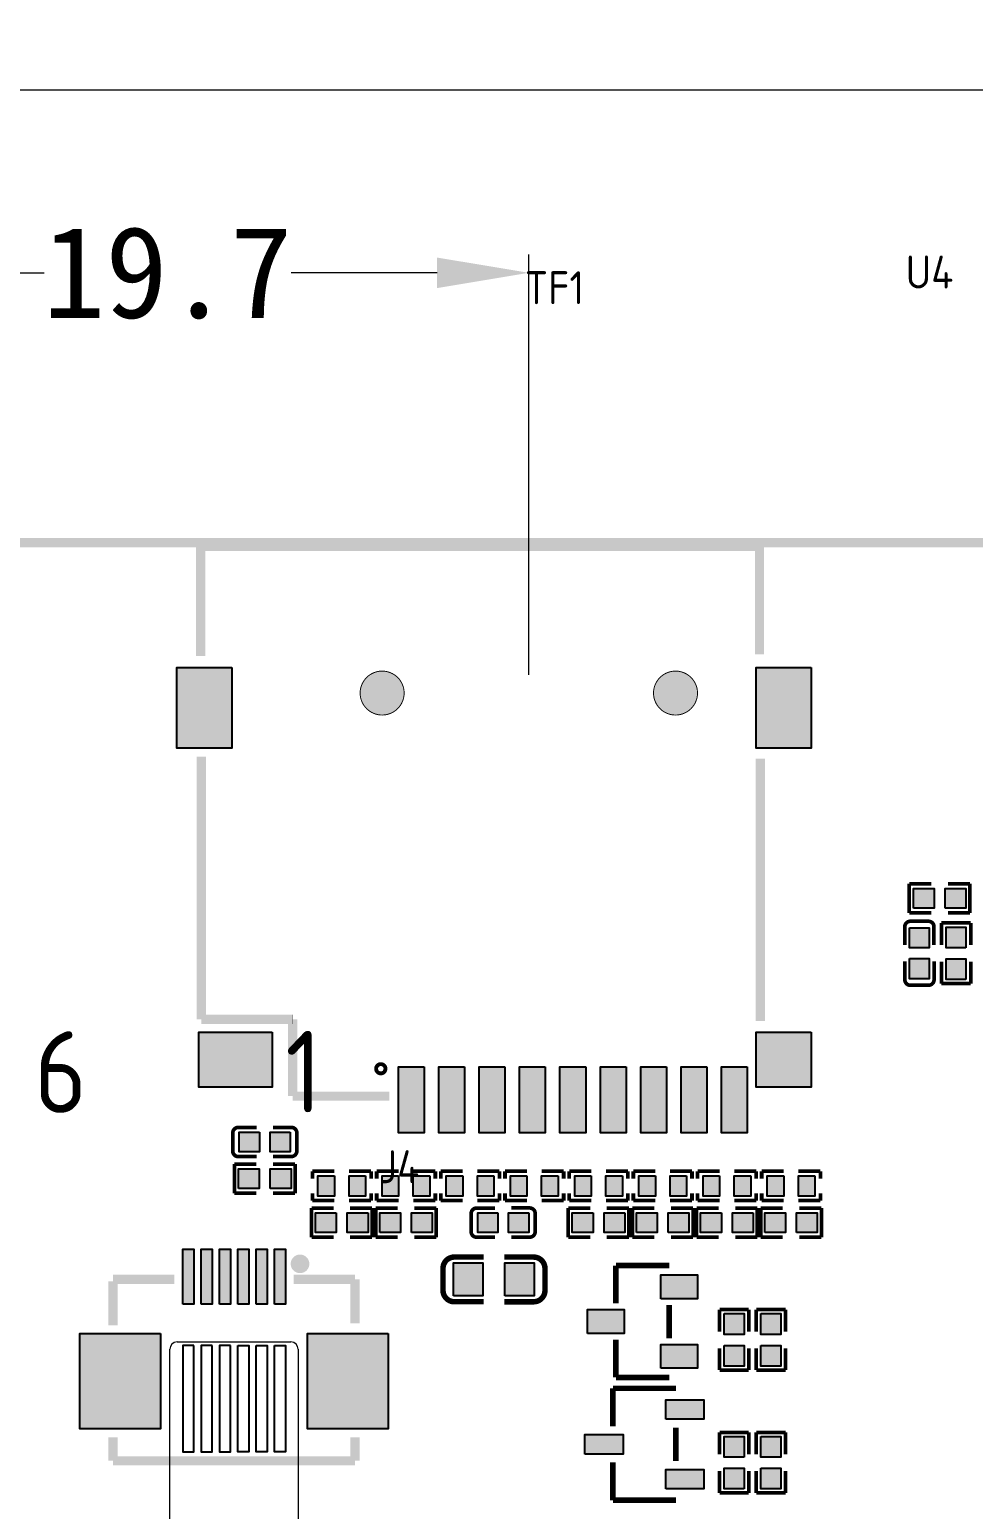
# Model space of a CAD drawing. Header units: millimetres. Extents: x 3623 to 6062, y 1175 to 2021.
# Drawn here: x 5576.08 to 5601.81, y 1837.53 to 1877.91 of the extents above; entities that cross this region are included whole.
import ezdxf

# ---------------------------------------------------------------- set-up
doc = ezdxf.new("R2010")
doc.units = ezdxf.units.MM
doc.header["$LTSCALE"] = 0.1
for name, color, linetype, true_color in [('Board-Outline-Layer', 6, 'Continuous', 0xff00ff), ('Multi-Layer', 7, 'Continuous', 0xc0c0c0), ('Top-Layer', 1, 'Continuous', 0xff0000), ('Top-Silkscreen-Layer', 7, 'Continuous', 0xffcc00)]:
    doc.layers.add(name, color=color, linetype=linetype, true_color=true_color)
doc.layers.add('FPC', color=11, linetype='Continuous')
doc.layers.add('TOPOVERLAY', color=2, linetype='Continuous')
doc.styles.get("Standard").update_dxf_attribs({"font": 'isocp2.shx', "bigfont": 'AllInOneBig.shx'})
doc.styles.add('宋体', font='', dxfattribs={"height": 2.5})
doc.styles.get('宋体').set_extended_font_data('SimSun')
doc.dimstyles.new('DIM', dxfattribs={"dimtxt": 3, "dimasz": 2.5, "dimexe": 0.5, "dimexo": 0.5, "dimgap": 0.1, "dimtad": 0, "dimzin": 12, "dimdsep": 46, "dimtxsty": '宋体', "dimcen": 0, "dimclrd": 3, "dimclre": 3, "dimclrt": 3, "dimadec": 0, "dimazin": 0, "dimtfac": 0.8, "dimtmove": 0, "dimatfit": 3, "dimfxl": 1, "dimtolj": 1, "dimtzin": 0, "dimlwd": 20, "dimlwe": 20, "dimarcsym": 0})

# ---------------------------------------------------------------- blocks, each defined once
blk = doc.blocks.new('*D330')
at = {"color": 3, "lineweight": 20, "transparency": 16777216}
for p, q in [((5569.991, 1860.305), (5569.991, 1871.773)), ((5589.691, 1860.305), (5589.691, 1871.773)), ((5572.491, 1871.273), (5576.473, 1871.273)), ((5587.191, 1871.273), (5583.21, 1871.273))]:
    blk.add_line(p, q, dxfattribs=at)
at = {"color": 3, "transparency": 16777216}
for points in [[(5572.491, 1871.689), (5572.491, 1870.856), (5569.991, 1871.273)], [(5587.191, 1871.689), (5587.191, 1870.856), (5589.691, 1871.273)]]:
    blk.add_solid(points, dxfattribs=at)
at = {"layer": 'Defpoints', "color": 0, "transparency": 16777216}
for p in [(5569.991, 1871.273), (5569.991, 1859.805), (5589.691, 1859.805)]:
    blk.add_point(p, dxfattribs=at)
at = {"color": 3, "transparency": 16777216, "insert": (5579.841, 1871.273), "char_height": 2.5, "attachment_point": 5, "style": '宋体'}
blk.add_mtext('\\A1;19.7', dxfattribs=at)
blk = doc.blocks.new('*D352')
at = {"color": 3, "lineweight": 20, "transparency": 16777216}
for p, q in [((5569.991, 1863.405), (5569.991, 1876.769)), ((5675.512, 1863.405), (5675.512, 1876.769)), ((5572.491, 1876.269), (5617.603, 1876.269)), ((5673.012, 1876.269), (5627.9, 1876.269))]:
    blk.add_line(p, q, dxfattribs=at)
at = {"color": 3, "transparency": 16777216}
for points in [[(5572.491, 1876.686), (5572.491, 1875.853), (5569.991, 1876.269)], [(5673.012, 1876.686), (5673.012, 1875.853), (5675.512, 1876.269)]]:
    blk.add_solid(points, dxfattribs=at)
at = {"layer": 'Defpoints', "color": 0, "transparency": 16777216}
for p in [(5675.512, 1876.269), (5569.991, 1862.905), (5675.512, 1862.905)]:
    blk.add_point(p, dxfattribs=at)
at = {"color": 3, "transparency": 16777216, "insert": (5622.751, 1876.269), "char_height": 2.5, "attachment_point": 5, "style": '宋体'}
blk.add_mtext('\\A1;105.52', dxfattribs=at)

msp = doc.modelspace()

# ---------------------------------------------------------------- hatches: boundary and pattern name
at = {"layer": 'Multi-Layer'}
for points in [[(5585.091, 1859.805, 1), (5586.291, 1859.805, 1)], [(5585.091, 1859.805, 1), (5586.291, 1859.805, 1)], [(5593.091, 1859.805, 1), (5594.291, 1859.805, 1)], [(5593.091, 1859.805, 1), (5594.291, 1859.805, 1)]]:
    msp.add_hatch(color=256, dxfattribs=at).paths.add_polyline_path(points)
at = {"layer": 'Top-Layer'}
for points in [[(5581.591, 1860.504), (5581.591, 1858.304), (5580.091, 1858.304), (5580.091, 1860.504)], [(5597.391, 1860.504), (5597.391, 1858.304), (5595.891, 1858.304), (5595.891, 1860.504)], [(5600.176, 1853.935), (5600.176, 1854.475), (5600.741, 1854.475), (5600.741, 1853.935)], [(5601.041, 1853.935), (5601.041, 1854.475), (5601.607, 1854.475), (5601.607, 1853.935)], [(5600.071, 1853.4), (5600.611, 1853.4), (5600.611, 1852.85), (5600.071, 1852.85)], [(5601.611, 1852.855), (5601.071, 1852.855), (5601.071, 1853.42), (5601.611, 1853.42)], [(5600.071, 1852.559), (5600.611, 1852.559), (5600.611, 1852.009), (5600.071, 1852.009)], [(5601.611, 1851.989), (5601.071, 1851.989), (5601.071, 1852.555), (5601.611, 1852.555)], [(5582.691, 1850.555), (5582.691, 1849.055), (5580.691, 1849.055), (5580.691, 1850.555)], [(5597.391, 1850.555), (5597.391, 1849.055), (5595.891, 1849.055), (5595.891, 1850.555)], [(5586.841, 1849.605), (5586.841, 1847.805), (5586.141, 1847.805), (5586.141, 1849.605)], [(5587.941, 1849.605), (5587.941, 1847.805), (5587.241, 1847.805), (5587.241, 1849.605)], [(5589.041, 1849.605), (5589.041, 1847.805), (5588.341, 1847.805), (5588.341, 1849.605)], [(5590.141, 1849.605), (5590.141, 1847.805), (5589.441, 1847.805), (5589.441, 1849.605)], [(5591.241, 1849.605), (5591.241, 1847.805), (5590.541, 1847.805), (5590.541, 1849.605)], [(5592.341, 1849.605), (5592.341, 1847.805), (5591.641, 1847.805), (5591.641, 1849.605)], [(5593.441, 1849.605), (5593.441, 1847.805), (5592.741, 1847.805), (5592.741, 1849.605)], [(5594.541, 1849.605), (5594.541, 1847.805), (5593.841, 1847.805), (5593.841, 1849.605)], [(5595.641, 1849.605), (5595.641, 1847.805), (5594.941, 1847.805), (5594.941, 1849.605)], [(5582.346, 1847.825), (5582.346, 1847.285), (5581.796, 1847.285), (5581.796, 1847.825)], [(5583.187, 1847.825), (5583.187, 1847.285), (5582.637, 1847.285), (5582.637, 1847.825)], [(5581.776, 1846.284), (5581.776, 1846.825), (5582.341, 1846.825), (5582.341, 1846.284)], [(5582.641, 1846.284), (5582.641, 1846.825), (5583.207, 1846.825), (5583.207, 1846.284)], [(5584.391, 1846.63), (5584.391, 1846.079), (5583.941, 1846.079), (5583.941, 1846.63)], [(5585.241, 1846.63), (5585.241, 1846.079), (5584.791, 1846.079), (5584.791, 1846.63)], [(5586.141, 1846.63), (5586.141, 1846.079), (5585.691, 1846.079), (5585.691, 1846.63)], [(5586.991, 1846.63), (5586.991, 1846.079), (5586.541, 1846.079), (5586.541, 1846.63)], [(5587.891, 1846.63), (5587.891, 1846.079), (5587.441, 1846.079), (5587.441, 1846.63)], [(5588.741, 1846.63), (5588.741, 1846.079), (5588.291, 1846.079), (5588.291, 1846.63)], [(5589.641, 1846.63), (5589.641, 1846.079), (5589.191, 1846.079), (5589.191, 1846.63)], [(5590.491, 1846.63), (5590.491, 1846.079), (5590.041, 1846.079), (5590.041, 1846.63)], [(5591.391, 1846.63), (5591.391, 1846.079), (5590.941, 1846.079), (5590.941, 1846.63)], [(5592.241, 1846.63), (5592.241, 1846.079), (5591.791, 1846.079), (5591.791, 1846.63)], [(5593.141, 1846.63), (5593.141, 1846.079), (5592.691, 1846.079), (5592.691, 1846.63)], [(5593.991, 1846.63), (5593.991, 1846.079), (5593.541, 1846.079), (5593.541, 1846.63)], [(5594.891, 1846.63), (5594.891, 1846.079), (5594.441, 1846.079), (5594.441, 1846.63)], [(5595.741, 1846.63), (5595.741, 1846.079), (5595.291, 1846.079), (5595.291, 1846.63)], [(5596.641, 1846.63), (5596.641, 1846.079), (5596.191, 1846.079), (5596.191, 1846.63)], [(5597.491, 1846.63), (5597.491, 1846.079), (5597.041, 1846.079), (5597.041, 1846.63)], [(5584.441, 1845.625), (5584.441, 1845.084), (5583.876, 1845.084), (5583.876, 1845.625)], [(5585.307, 1845.625), (5585.307, 1845.084), (5584.741, 1845.084), (5584.741, 1845.625)], [(5585.626, 1845.084), (5585.626, 1845.625), (5586.191, 1845.625), (5586.191, 1845.084)], [(5586.491, 1845.084), (5586.491, 1845.625), (5587.057, 1845.625), (5587.057, 1845.084)], [(5588.846, 1845.625), (5588.846, 1845.084), (5588.296, 1845.084), (5588.296, 1845.625)], [(5589.687, 1845.625), (5589.687, 1845.084), (5589.137, 1845.084), (5589.137, 1845.625)], [(5591.441, 1845.625), (5591.441, 1845.084), (5590.876, 1845.084), (5590.876, 1845.625)], [(5592.307, 1845.625), (5592.307, 1845.084), (5591.741, 1845.084), (5591.741, 1845.625)], [(5592.626, 1845.084), (5592.626, 1845.625), (5593.191, 1845.625), (5593.191, 1845.084)], [(5593.491, 1845.084), (5593.491, 1845.625), (5594.057, 1845.625), (5594.057, 1845.084)], [(5594.941, 1845.625), (5594.941, 1845.084), (5594.376, 1845.084), (5594.376, 1845.625)], [(5595.807, 1845.625), (5595.807, 1845.084), (5595.241, 1845.084), (5595.241, 1845.625)], [(5596.126, 1845.084), (5596.126, 1845.625), (5596.691, 1845.625), (5596.691, 1845.084)], [(5596.991, 1845.084), (5596.991, 1845.625), (5597.557, 1845.625), (5597.557, 1845.084)], [(5580.252, 1843.129), (5580.252, 1844.629), (5580.552, 1844.629), (5580.552, 1843.129)], [(5580.752, 1843.129), (5580.752, 1844.629), (5581.052, 1844.629), (5581.052, 1843.129)], [(5581.252, 1843.129), (5581.252, 1844.629), (5581.552, 1844.629), (5581.552, 1843.129)], [(5581.752, 1843.129), (5581.752, 1844.629), (5582.052, 1844.629), (5582.052, 1843.129)], [(5582.252, 1843.129), (5582.252, 1844.629), (5582.552, 1844.629), (5582.552, 1843.129)], [(5582.752, 1843.129), (5582.752, 1844.629), (5583.052, 1844.629), (5583.052, 1843.129)], [(5587.641, 1843.354), (5587.641, 1844.254), (5588.441, 1844.254), (5588.441, 1843.354)], [(5589.041, 1843.354), (5589.041, 1844.254), (5589.841, 1844.254), (5589.841, 1843.354)], [(5593.291, 1843.279), (5593.291, 1843.929), (5594.291, 1843.929), (5594.291, 1843.279)], [(5591.291, 1842.329), (5591.291, 1842.979), (5592.291, 1842.979), (5592.291, 1842.329)], [(5595.021, 1842.87), (5595.561, 1842.87), (5595.561, 1842.304), (5595.021, 1842.304)], [(5596.021, 1842.87), (5596.561, 1842.87), (5596.561, 1842.304), (5596.021, 1842.304)], [(5579.652, 1842.329), (5579.652, 1839.729), (5577.452, 1839.729), (5577.452, 1842.329)], [(5585.852, 1842.329), (5585.852, 1839.729), (5583.652, 1839.729), (5583.652, 1842.329)], [(5593.291, 1841.38), (5593.291, 1842.03), (5594.291, 1842.03), (5594.291, 1841.38)], [(5595.021, 1842.005), (5595.561, 1842.005), (5595.561, 1841.439), (5595.021, 1841.439)], [(5596.021, 1842.005), (5596.561, 1842.005), (5596.561, 1841.439), (5596.021, 1841.439)], [(5593.424, 1839.988), (5593.424, 1840.52), (5594.462, 1840.52), (5594.462, 1839.988)], [(5591.221, 1839.038), (5591.221, 1839.57), (5592.259, 1839.57), (5592.259, 1839.038)], [(5595.561, 1838.954), (5595.021, 1838.954), (5595.021, 1839.52), (5595.561, 1839.52)], [(5596.021, 1839.52), (5596.561, 1839.52), (5596.561, 1838.954), (5596.021, 1838.954)], [(5593.424, 1838.089), (5593.424, 1838.621), (5594.462, 1838.621), (5594.462, 1838.089)], [(5595.561, 1838.089), (5595.021, 1838.089), (5595.021, 1838.654), (5595.561, 1838.654)], [(5596.021, 1838.654), (5596.561, 1838.654), (5596.561, 1838.089), (5596.021, 1838.089)]]:
    msp.add_hatch(color=256, dxfattribs=at).paths.add_polyline_path(points)

# ---------------------------------------------------------------- linework, layer by layer
at = {"layer": 'Board-Outline-Layer', "const_width": 0.254}
msp.add_lwpolyline([(5570.991, 1863.905), (5674.512, 1863.905)], dxfattribs=at)
at = {"layer": 'FPC', "linetype": 'ByBlock', "lineweight": 0}
for p, q in [((5579.902, 1799.974), (5579.902, 1841.897)), ((5580.102, 1842.097), (5583.202, 1842.097)), ((5583.402, 1841.897), (5583.402, 1815.945))]:
    msp.add_line(p, q, dxfattribs=at)
at = {"layer": 'FPC', "color": 1}
for points in [[(5580.552, 1841.997), (5580.252, 1841.997), (5580.252, 1839.095), (5580.552, 1839.095)], [(5581.052, 1841.997), (5580.752, 1841.997), (5580.752, 1839.095), (5581.052, 1839.095)], [(5581.552, 1841.997), (5581.252, 1841.997), (5581.252, 1839.095), (5581.552, 1839.095)], [(5581.752, 1841.997), (5582.052, 1841.997), (5582.052, 1839.095), (5581.752, 1839.095)], [(5581.752, 1841.997), (5582.052, 1841.997), (5582.052, 1839.095), (5581.752, 1839.095)], [(5582.252, 1841.997), (5582.552, 1841.997), (5582.552, 1839.095), (5582.252, 1839.095)], [(5582.252, 1841.997), (5582.552, 1841.997), (5582.552, 1839.095), (5582.252, 1839.095)], [(5582.752, 1841.997), (5583.052, 1841.997), (5583.052, 1839.095), (5582.752, 1839.095)], [(5582.752, 1841.997), (5583.052, 1841.997), (5583.052, 1839.095), (5582.752, 1839.095)]]:
    msp.add_lwpolyline(points, close=True, dxfattribs=at)
at = {"layer": 'FPC', "linetype": 'ByBlock', "lineweight": 0}
for centre, start, end in [((5580.102, 1841.897), 90, 180), ((5583.202, 1841.897), 0, 90)]:
    msp.add_arc(centre, 0.2, start, end, dxfattribs=at)
at = {"layer": 'Multi-Layer', "const_width": 0.0254}
for points in [[(5585.091, 1859.805, 1), (5586.291, 1859.805, 1)], [(5585.091, 1859.805, 1), (5586.291, 1859.805, 1)], [(5593.091, 1859.805, 1), (5594.291, 1859.805, 1)], [(5593.091, 1859.805, 1), (5594.291, 1859.805, 1)]]:
    msp.add_lwpolyline(points, format="xyb", close=True, dxfattribs=at)
at = {"layer": 'Top-Layer'}
for points in [[(5581.591, 1860.504), (5581.591, 1858.304), (5580.091, 1858.304), (5580.091, 1860.504)], [(5597.391, 1860.504), (5597.391, 1858.304), (5595.891, 1858.304), (5595.891, 1860.504)], [(5600.176, 1853.935), (5600.176, 1854.475), (5600.741, 1854.475), (5600.741, 1853.935)], [(5601.041, 1853.935), (5601.041, 1854.475), (5601.607, 1854.475), (5601.607, 1853.935)], [(5600.071, 1853.4), (5600.611, 1853.4), (5600.611, 1852.85), (5600.071, 1852.85)], [(5601.611, 1852.855), (5601.071, 1852.855), (5601.071, 1853.42), (5601.611, 1853.42)], [(5600.071, 1852.559), (5600.611, 1852.559), (5600.611, 1852.009), (5600.071, 1852.009)], [(5601.611, 1851.989), (5601.071, 1851.989), (5601.071, 1852.555), (5601.611, 1852.555)], [(5582.691, 1850.555), (5582.691, 1849.055), (5580.691, 1849.055), (5580.691, 1850.555)], [(5597.391, 1850.555), (5597.391, 1849.055), (5595.891, 1849.055), (5595.891, 1850.555)], [(5586.841, 1849.605), (5586.841, 1847.805), (5586.141, 1847.805), (5586.141, 1849.605)], [(5587.941, 1849.605), (5587.941, 1847.805), (5587.241, 1847.805), (5587.241, 1849.605)], [(5589.041, 1849.605), (5589.041, 1847.805), (5588.341, 1847.805), (5588.341, 1849.605)], [(5590.141, 1849.605), (5590.141, 1847.805), (5589.441, 1847.805), (5589.441, 1849.605)], [(5591.241, 1849.605), (5591.241, 1847.805), (5590.541, 1847.805), (5590.541, 1849.605)], [(5592.341, 1849.605), (5592.341, 1847.805), (5591.641, 1847.805), (5591.641, 1849.605)], [(5593.441, 1849.605), (5593.441, 1847.805), (5592.741, 1847.805), (5592.741, 1849.605)], [(5594.541, 1849.605), (5594.541, 1847.805), (5593.841, 1847.805), (5593.841, 1849.605)], [(5595.641, 1849.605), (5595.641, 1847.805), (5594.941, 1847.805), (5594.941, 1849.605)], [(5582.346, 1847.825), (5582.346, 1847.285), (5581.796, 1847.285), (5581.796, 1847.825)], [(5583.187, 1847.825), (5583.187, 1847.285), (5582.637, 1847.285), (5582.637, 1847.825)], [(5581.776, 1846.284), (5581.776, 1846.825), (5582.341, 1846.825), (5582.341, 1846.284)], [(5582.641, 1846.284), (5582.641, 1846.825), (5583.207, 1846.825), (5583.207, 1846.284)], [(5584.391, 1846.63), (5584.391, 1846.079), (5583.941, 1846.079), (5583.941, 1846.63)], [(5585.241, 1846.63), (5585.241, 1846.079), (5584.791, 1846.079), (5584.791, 1846.63)], [(5586.141, 1846.63), (5586.141, 1846.079), (5585.691, 1846.079), (5585.691, 1846.63)], [(5586.991, 1846.63), (5586.991, 1846.079), (5586.541, 1846.079), (5586.541, 1846.63)], [(5587.891, 1846.63), (5587.891, 1846.079), (5587.441, 1846.079), (5587.441, 1846.63)], [(5588.741, 1846.63), (5588.741, 1846.079), (5588.291, 1846.079), (5588.291, 1846.63)], [(5589.641, 1846.63), (5589.641, 1846.079), (5589.191, 1846.079), (5589.191, 1846.63)], [(5590.491, 1846.63), (5590.491, 1846.079), (5590.041, 1846.079), (5590.041, 1846.63)], [(5591.391, 1846.63), (5591.391, 1846.079), (5590.941, 1846.079), (5590.941, 1846.63)], [(5592.241, 1846.63), (5592.241, 1846.079), (5591.791, 1846.079), (5591.791, 1846.63)], [(5593.141, 1846.63), (5593.141, 1846.079), (5592.691, 1846.079), (5592.691, 1846.63)], [(5593.991, 1846.63), (5593.991, 1846.079), (5593.541, 1846.079), (5593.541, 1846.63)], [(5594.891, 1846.63), (5594.891, 1846.079), (5594.441, 1846.079), (5594.441, 1846.63)], [(5595.741, 1846.63), (5595.741, 1846.079), (5595.291, 1846.079), (5595.291, 1846.63)], [(5596.641, 1846.63), (5596.641, 1846.079), (5596.191, 1846.079), (5596.191, 1846.63)], [(5597.491, 1846.63), (5597.491, 1846.079), (5597.041, 1846.079), (5597.041, 1846.63)], [(5584.441, 1845.625), (5584.441, 1845.084), (5583.876, 1845.084), (5583.876, 1845.625)], [(5585.307, 1845.625), (5585.307, 1845.084), (5584.741, 1845.084), (5584.741, 1845.625)], [(5585.626, 1845.084), (5585.626, 1845.625), (5586.191, 1845.625), (5586.191, 1845.084)], [(5586.491, 1845.084), (5586.491, 1845.625), (5587.057, 1845.625), (5587.057, 1845.084)], [(5588.846, 1845.625), (5588.846, 1845.084), (5588.296, 1845.084), (5588.296, 1845.625)], [(5589.687, 1845.625), (5589.687, 1845.084), (5589.137, 1845.084), (5589.137, 1845.625)], [(5591.441, 1845.625), (5591.441, 1845.084), (5590.876, 1845.084), (5590.876, 1845.625)], [(5592.307, 1845.625), (5592.307, 1845.084), (5591.741, 1845.084), (5591.741, 1845.625)], [(5592.626, 1845.084), (5592.626, 1845.625), (5593.191, 1845.625), (5593.191, 1845.084)], [(5593.491, 1845.084), (5593.491, 1845.625), (5594.057, 1845.625), (5594.057, 1845.084)], [(5594.941, 1845.625), (5594.941, 1845.084), (5594.376, 1845.084), (5594.376, 1845.625)], [(5595.807, 1845.625), (5595.807, 1845.084), (5595.241, 1845.084), (5595.241, 1845.625)], [(5596.126, 1845.084), (5596.126, 1845.625), (5596.691, 1845.625), (5596.691, 1845.084)], [(5596.991, 1845.084), (5596.991, 1845.625), (5597.557, 1845.625), (5597.557, 1845.084)], [(5580.252, 1843.129), (5580.252, 1844.629), (5580.552, 1844.629), (5580.552, 1843.129)], [(5580.752, 1843.129), (5580.752, 1844.629), (5581.052, 1844.629), (5581.052, 1843.129)], [(5581.252, 1843.129), (5581.252, 1844.629), (5581.552, 1844.629), (5581.552, 1843.129)], [(5581.752, 1843.129), (5581.752, 1844.629), (5582.052, 1844.629), (5582.052, 1843.129)], [(5582.252, 1843.129), (5582.252, 1844.629), (5582.552, 1844.629), (5582.552, 1843.129)], [(5582.752, 1843.129), (5582.752, 1844.629), (5583.052, 1844.629), (5583.052, 1843.129)], [(5587.641, 1843.354), (5587.641, 1844.254), (5588.441, 1844.254), (5588.441, 1843.354)], [(5589.041, 1843.354), (5589.041, 1844.254), (5589.841, 1844.254), (5589.841, 1843.354)], [(5593.291, 1843.279), (5593.291, 1843.929), (5594.291, 1843.929), (5594.291, 1843.279)], [(5591.291, 1842.329), (5591.291, 1842.979), (5592.291, 1842.979), (5592.291, 1842.329)], [(5595.021, 1842.87), (5595.561, 1842.87), (5595.561, 1842.304), (5595.021, 1842.304)], [(5596.021, 1842.87), (5596.561, 1842.87), (5596.561, 1842.304), (5596.021, 1842.304)], [(5579.652, 1842.329), (5579.652, 1839.729), (5577.452, 1839.729), (5577.452, 1842.329)], [(5585.852, 1842.329), (5585.852, 1839.729), (5583.652, 1839.729), (5583.652, 1842.329)], [(5593.291, 1841.38), (5593.291, 1842.03), (5594.291, 1842.03), (5594.291, 1841.38)], [(5595.021, 1842.005), (5595.561, 1842.005), (5595.561, 1841.439), (5595.021, 1841.439)], [(5596.021, 1842.005), (5596.561, 1842.005), (5596.561, 1841.439), (5596.021, 1841.439)], [(5593.424, 1839.988), (5593.424, 1840.52), (5594.462, 1840.52), (5594.462, 1839.988)], [(5591.221, 1839.038), (5591.221, 1839.57), (5592.259, 1839.57), (5592.259, 1839.038)], [(5595.561, 1838.954), (5595.021, 1838.954), (5595.021, 1839.52), (5595.561, 1839.52)], [(5596.021, 1839.52), (5596.561, 1839.52), (5596.561, 1838.954), (5596.021, 1838.954)], [(5593.424, 1838.089), (5593.424, 1838.621), (5594.462, 1838.621), (5594.462, 1838.089)], [(5595.561, 1838.089), (5595.021, 1838.089), (5595.021, 1838.654), (5595.561, 1838.654)], [(5596.021, 1838.654), (5596.561, 1838.654), (5596.561, 1838.089), (5596.021, 1838.089)]]:
    msp.add_lwpolyline(points, close=True, dxfattribs=at)
at = {"layer": 'Top-Silkscreen-Layer'}
for points, const_width in [([(5595.981, 1863.805), (5580.741, 1863.805)], 0.254), ([(5580.741, 1863.805), (5580.741, 1860.815)], 0.254), ([(5595.981, 1863.805), (5580.741, 1863.805)], 0.254), ([(5580.741, 1863.805), (5580.741, 1860.815)], 0.254), ([(5595.981, 1863.805), (5595.981, 1860.865)], 0.254), ([(5595.981, 1863.805), (5595.981, 1860.865)], 0.254), ([(5580.761, 1858.073), (5580.761, 1850.905)], 0.254), ([(5580.761, 1858.073), (5580.761, 1850.905)], 0.254), ([(5596.001, 1850.855), (5596.001, 1858.015)], 0.254), ([(5596.001, 1850.855), (5596.001, 1858.015)], 0.254), ([(5600.065, 1854.603), (5600.065, 1853.806)], 0.1), ([(5600.665, 1854.603), (5600.065, 1854.603)], 0.1), ([(5600.065, 1854.603), (5600.065, 1853.806)], 0.1), ([(5600.665, 1854.603), (5600.065, 1854.603)], 0.1), ([(5601.118, 1854.603), (5601.718, 1854.603)], 0.1), ([(5601.118, 1854.603), (5601.718, 1854.603)], 0.1), ([(5601.718, 1854.603), (5601.718, 1853.806)], 0.1), ([(5601.718, 1854.603), (5601.718, 1853.806)], 0.1), ([(5600.665, 1853.806), (5600.065, 1853.806)], 0.1), ([(5600.665, 1853.806), (5600.065, 1853.806)], 0.1), ([(5600.587, 1853.578), (5600.094, 1853.578)], 0.1), ([(5600.587, 1853.578), (5600.094, 1853.578)], 0.1), ([(5600.943, 1852.931), (5600.943, 1853.531)], 0.1), ([(5600.943, 1853.531), (5601.74, 1853.531)], 0.1), ([(5600.943, 1852.931), (5600.943, 1853.531)], 0.1), ([(5600.943, 1853.531), (5601.74, 1853.531)], 0.1), ([(5601.118, 1853.806), (5601.718, 1853.806)], 0.1), ([(5601.118, 1853.806), (5601.718, 1853.806)], 0.1), ([(5601.74, 1852.931), (5601.74, 1853.531)], 0.1), ([(5601.74, 1852.931), (5601.74, 1853.531)], 0.1), ([(5599.942, 1852.926), (5599.942, 1853.426)], 0.1), ([(5599.942, 1852.926), (5599.942, 1853.426)], 0.1), ([(5600.739, 1852.926), (5600.739, 1853.426)], 0.1), ([(5600.739, 1852.926), (5600.739, 1853.426)], 0.1), ([(5599.944, 1851.983), (5599.944, 1852.483)], 0.1), ([(5599.944, 1851.983), (5599.944, 1852.483)], 0.1), ([(5600.741, 1851.983), (5600.741, 1852.483)], 0.1), ([(5600.741, 1851.983), (5600.741, 1852.483)], 0.1), ([(5600.943, 1852.478), (5600.943, 1851.878)], 0.1), ([(5600.943, 1852.478), (5600.943, 1851.878)], 0.1), ([(5601.74, 1852.478), (5601.74, 1851.878)], 0.1), ([(5601.74, 1852.478), (5601.74, 1851.878)], 0.1), ([(5600.943, 1851.878), (5601.74, 1851.878)], 0.1), ([(5600.943, 1851.878), (5601.74, 1851.878)], 0.1), ([(5600.589, 1851.831), (5600.096, 1851.831)], 0.1), ([(5600.589, 1851.831), (5600.096, 1851.831)], 0.1), ([(5580.761, 1850.905), (5583.251, 1850.905)], 0.254), ([(5580.761, 1850.905), (5583.251, 1850.905)], 0.254), ([(5583.252, 1850.905), (5583.241, 1850.905)], 0.254), ([(5583.252, 1850.905), (5583.241, 1850.905)], 0.254), ([(5583.252, 1848.805), (5583.252, 1850.905)], 0.254), ([(5583.252, 1848.805), (5583.252, 1850.905)], 0.254), ([(5584.039, 1848.805), (5583.252, 1848.805)], 0.254), ([(5584.039, 1848.805), (5583.252, 1848.805)], 0.254), ([(5584.039, 1848.805), (5585.891, 1848.805)], 0.254), ([(5584.039, 1848.805), (5585.891, 1848.805)], 0.254), ([(5581.77, 1847.952), (5582.27, 1847.952)], 0.1), ([(5581.77, 1847.952), (5582.27, 1847.952)], 0.1), ([(5582.713, 1847.954), (5583.213, 1847.954)], 0.1), ([(5582.713, 1847.954), (5583.213, 1847.954)], 0.1), ([(5583.365, 1847.309), (5583.365, 1847.802)], 0.1), ([(5583.365, 1847.309), (5583.365, 1847.802)], 0.1), ([(5581.618, 1847.307), (5581.618, 1847.8)], 0.1), ([(5581.618, 1847.307), (5581.618, 1847.8)], 0.1), ([(5581.77, 1847.155), (5582.27, 1847.155)], 0.1), ([(5581.77, 1847.155), (5582.27, 1847.155)], 0.1), ([(5582.713, 1847.157), (5583.213, 1847.157)], 0.1), ([(5582.713, 1847.157), (5583.213, 1847.157)], 0.1), ([(5581.665, 1846.953), (5581.665, 1846.156)], 0.1), ([(5582.265, 1846.953), (5581.665, 1846.953)], 0.1), ([(5581.665, 1846.953), (5581.665, 1846.156)], 0.1), ([(5582.265, 1846.953), (5581.665, 1846.953)], 0.1), ([(5582.718, 1846.953), (5583.318, 1846.953)], 0.1), ([(5582.718, 1846.953), (5583.318, 1846.953)], 0.1), ([(5583.318, 1846.953), (5583.318, 1846.156)], 0.1), ([(5583.318, 1846.953), (5583.318, 1846.156)], 0.1), ([(5583.791, 1846.755), (5583.791, 1846.555)], 0.102), ([(5584.391, 1846.755), (5583.791, 1846.755)], 0.102), ([(5583.791, 1846.755), (5583.791, 1846.555)], 0.102), ([(5584.391, 1846.755), (5583.791, 1846.755)], 0.102), ([(5585.391, 1846.755), (5584.791, 1846.755)], 0.102), ([(5585.391, 1846.755), (5584.791, 1846.755)], 0.102), ([(5585.391, 1846.755), (5585.391, 1846.555)], 0.102), ([(5585.391, 1846.755), (5585.391, 1846.555)], 0.102), ([(5585.541, 1846.755), (5585.541, 1846.555)], 0.102), ([(5586.141, 1846.755), (5585.541, 1846.755)], 0.102), ([(5585.541, 1846.755), (5585.541, 1846.555)], 0.102), ([(5586.141, 1846.755), (5585.541, 1846.755)], 0.102), ([(5587.141, 1846.755), (5586.541, 1846.755)], 0.102), ([(5587.141, 1846.755), (5586.541, 1846.755)], 0.102), ([(5587.141, 1846.755), (5587.141, 1846.555)], 0.102), ([(5587.141, 1846.755), (5587.141, 1846.555)], 0.102), ([(5587.291, 1846.755), (5587.291, 1846.555)], 0.102), ([(5587.891, 1846.755), (5587.291, 1846.755)], 0.102), ([(5587.291, 1846.755), (5587.291, 1846.555)], 0.102), ([(5587.891, 1846.755), (5587.291, 1846.755)], 0.102), ([(5588.891, 1846.755), (5588.291, 1846.755)], 0.102), ([(5588.891, 1846.755), (5588.291, 1846.755)], 0.102), ([(5588.891, 1846.755), (5588.891, 1846.555)], 0.102), ([(5588.891, 1846.755), (5588.891, 1846.555)], 0.102), ([(5589.041, 1846.755), (5589.041, 1846.555)], 0.102), ([(5589.641, 1846.755), (5589.041, 1846.755)], 0.102), ([(5589.041, 1846.755), (5589.041, 1846.555)], 0.102), ([(5589.641, 1846.755), (5589.041, 1846.755)], 0.102), ([(5590.641, 1846.755), (5590.041, 1846.755)], 0.102), ([(5590.641, 1846.755), (5590.041, 1846.755)], 0.102), ([(5590.641, 1846.755), (5590.641, 1846.555)], 0.102), ([(5590.641, 1846.755), (5590.641, 1846.555)], 0.102), ([(5590.791, 1846.755), (5590.791, 1846.555)], 0.102), ([(5591.391, 1846.755), (5590.791, 1846.755)], 0.102), ([(5590.791, 1846.755), (5590.791, 1846.555)], 0.102), ([(5591.391, 1846.755), (5590.791, 1846.755)], 0.102), ([(5592.391, 1846.755), (5591.791, 1846.755)], 0.102), ([(5592.391, 1846.755), (5591.791, 1846.755)], 0.102), ([(5592.391, 1846.755), (5592.391, 1846.555)], 0.102), ([(5592.391, 1846.755), (5592.391, 1846.555)], 0.102), ([(5592.541, 1846.755), (5592.541, 1846.555)], 0.102), ([(5593.141, 1846.755), (5592.541, 1846.755)], 0.102), ([(5592.541, 1846.755), (5592.541, 1846.555)], 0.102), ([(5593.141, 1846.755), (5592.541, 1846.755)], 0.102), ([(5594.141, 1846.755), (5593.541, 1846.755)], 0.102), ([(5594.141, 1846.755), (5593.541, 1846.755)], 0.102), ([(5594.141, 1846.755), (5594.141, 1846.555)], 0.102), ([(5594.141, 1846.755), (5594.141, 1846.555)], 0.102), ([(5594.291, 1846.755), (5594.291, 1846.555)], 0.102), ([(5594.891, 1846.755), (5594.291, 1846.755)], 0.102), ([(5594.291, 1846.755), (5594.291, 1846.555)], 0.102), ([(5594.891, 1846.755), (5594.291, 1846.755)], 0.102), ([(5595.891, 1846.755), (5595.291, 1846.755)], 0.102), ([(5595.891, 1846.755), (5595.291, 1846.755)], 0.102), ([(5595.891, 1846.755), (5595.891, 1846.555)], 0.102), ([(5595.891, 1846.755), (5595.891, 1846.555)], 0.102), ([(5596.041, 1846.755), (5596.041, 1846.555)], 0.102), ([(5596.641, 1846.755), (5596.041, 1846.755)], 0.102), ([(5596.041, 1846.755), (5596.041, 1846.555)], 0.102), ([(5596.641, 1846.755), (5596.041, 1846.755)], 0.102), ([(5597.641, 1846.755), (5597.041, 1846.755)], 0.102), ([(5597.641, 1846.755), (5597.041, 1846.755)], 0.102), ([(5597.641, 1846.755), (5597.641, 1846.555)], 0.102), ([(5597.641, 1846.755), (5597.641, 1846.555)], 0.102), ([(5582.265, 1846.156), (5581.665, 1846.156)], 0.1), ([(5582.265, 1846.156), (5581.665, 1846.156)], 0.1), ([(5582.718, 1846.156), (5583.318, 1846.156)], 0.1), ([(5582.718, 1846.156), (5583.318, 1846.156)], 0.1), ([(5583.791, 1845.955), (5583.791, 1846.155)], 0.102), ([(5583.791, 1845.955), (5583.791, 1846.155)], 0.102), ([(5584.391, 1845.955), (5583.791, 1845.955)], 0.102), ([(5584.391, 1845.955), (5583.791, 1845.955)], 0.102), ([(5584.791, 1845.955), (5585.391, 1845.955)], 0.102), ([(5584.791, 1845.955), (5585.391, 1845.955)], 0.102), ([(5585.391, 1845.955), (5585.391, 1846.155)], 0.102), ([(5585.391, 1845.955), (5585.391, 1846.155)], 0.102), ([(5585.541, 1845.955), (5585.541, 1846.155)], 0.102), ([(5585.541, 1845.955), (5585.541, 1846.155)], 0.102), ([(5586.141, 1845.955), (5585.541, 1845.955)], 0.102), ([(5586.141, 1845.955), (5585.541, 1845.955)], 0.102), ([(5586.541, 1845.955), (5587.141, 1845.955)], 0.102), ([(5586.541, 1845.955), (5587.141, 1845.955)], 0.102), ([(5587.141, 1845.955), (5587.141, 1846.155)], 0.102), ([(5587.141, 1845.955), (5587.141, 1846.155)], 0.102), ([(5587.291, 1845.955), (5587.291, 1846.155)], 0.102), ([(5587.291, 1845.955), (5587.291, 1846.155)], 0.102), ([(5587.891, 1845.955), (5587.291, 1845.955)], 0.102), ([(5587.891, 1845.955), (5587.291, 1845.955)], 0.102), ([(5588.291, 1845.955), (5588.891, 1845.955)], 0.102), ([(5588.291, 1845.955), (5588.891, 1845.955)], 0.102), ([(5588.891, 1845.955), (5588.891, 1846.155)], 0.102), ([(5588.891, 1845.955), (5588.891, 1846.155)], 0.102), ([(5589.041, 1845.955), (5589.041, 1846.155)], 0.102), ([(5589.041, 1845.955), (5589.041, 1846.155)], 0.102), ([(5589.641, 1845.955), (5589.041, 1845.955)], 0.102), ([(5589.641, 1845.955), (5589.041, 1845.955)], 0.102), ([(5590.041, 1845.955), (5590.641, 1845.955)], 0.102), ([(5590.041, 1845.955), (5590.641, 1845.955)], 0.102), ([(5590.641, 1845.955), (5590.641, 1846.155)], 0.102), ([(5590.641, 1845.955), (5590.641, 1846.155)], 0.102), ([(5590.791, 1845.955), (5590.791, 1846.155)], 0.102), ([(5590.791, 1845.955), (5590.791, 1846.155)], 0.102), ([(5591.391, 1845.955), (5590.791, 1845.955)], 0.102), ([(5591.391, 1845.955), (5590.791, 1845.955)], 0.102), ([(5591.791, 1845.955), (5592.391, 1845.955)], 0.102), ([(5591.791, 1845.955), (5592.391, 1845.955)], 0.102), ([(5592.391, 1845.955), (5592.391, 1846.155)], 0.102), ([(5592.391, 1845.955), (5592.391, 1846.155)], 0.102), ([(5592.541, 1845.955), (5592.541, 1846.155)], 0.102), ([(5592.541, 1845.955), (5592.541, 1846.155)], 0.102), ([(5593.141, 1845.955), (5592.541, 1845.955)], 0.102), ([(5593.141, 1845.955), (5592.541, 1845.955)], 0.102), ([(5593.541, 1845.955), (5594.141, 1845.955)], 0.102), ([(5593.541, 1845.955), (5594.141, 1845.955)], 0.102), ([(5594.141, 1845.955), (5594.141, 1846.155)], 0.102), ([(5594.141, 1845.955), (5594.141, 1846.155)], 0.102), ([(5594.291, 1845.955), (5594.291, 1846.155)], 0.102), ([(5594.291, 1845.955), (5594.291, 1846.155)], 0.102), ([(5594.891, 1845.955), (5594.291, 1845.955)], 0.102), ([(5594.891, 1845.955), (5594.291, 1845.955)], 0.102), ([(5595.291, 1845.955), (5595.891, 1845.955)], 0.102), ([(5595.291, 1845.955), (5595.891, 1845.955)], 0.102), ([(5595.891, 1845.955), (5595.891, 1846.155)], 0.102), ([(5595.891, 1845.955), (5595.891, 1846.155)], 0.102), ([(5596.041, 1845.955), (5596.041, 1846.155)], 0.102), ([(5596.041, 1845.955), (5596.041, 1846.155)], 0.102), ([(5596.641, 1845.955), (5596.041, 1845.955)], 0.102), ([(5596.641, 1845.955), (5596.041, 1845.955)], 0.102), ([(5597.041, 1845.955), (5597.641, 1845.955)], 0.102), ([(5597.041, 1845.955), (5597.641, 1845.955)], 0.102), ([(5597.641, 1845.955), (5597.641, 1846.155)], 0.102), ([(5597.641, 1845.955), (5597.641, 1846.155)], 0.102), ([(5584.365, 1845.753), (5583.765, 1845.753)], 0.1), ([(5583.765, 1844.956), (5583.765, 1845.753)], 0.1), ([(5584.365, 1845.753), (5583.765, 1845.753)], 0.1), ([(5583.765, 1844.956), (5583.765, 1845.753)], 0.1), ([(5584.818, 1845.753), (5585.418, 1845.753)], 0.1), ([(5584.818, 1845.753), (5585.418, 1845.753)], 0.1), ([(5585.418, 1844.956), (5585.418, 1845.753)], 0.1), ([(5585.418, 1844.956), (5585.418, 1845.753)], 0.1), ([(5585.515, 1845.753), (5585.515, 1844.956)], 0.1), ([(5586.115, 1845.753), (5585.515, 1845.753)], 0.1), ([(5585.515, 1845.753), (5585.515, 1844.956)], 0.1), ([(5586.115, 1845.753), (5585.515, 1845.753)], 0.1), ([(5586.568, 1845.753), (5587.168, 1845.753)], 0.1), ([(5586.568, 1845.753), (5587.168, 1845.753)], 0.1), ([(5587.168, 1845.753), (5587.168, 1844.956)], 0.1), ([(5587.168, 1845.753), (5587.168, 1844.956)], 0.1), ([(5588.118, 1845.107), (5588.118, 1845.6)], 0.1), ([(5588.118, 1845.107), (5588.118, 1845.6)], 0.1), ([(5588.27, 1845.752), (5588.77, 1845.752)], 0.1), ([(5588.27, 1845.752), (5588.77, 1845.752)], 0.1), ([(5589.213, 1845.754), (5589.713, 1845.754)], 0.1), ([(5589.213, 1845.754), (5589.713, 1845.754)], 0.1), ([(5589.865, 1845.109), (5589.865, 1845.602)], 0.1), ([(5589.865, 1845.109), (5589.865, 1845.602)], 0.1), ([(5591.365, 1845.753), (5590.765, 1845.753)], 0.1), ([(5590.765, 1844.956), (5590.765, 1845.753)], 0.1), ([(5591.365, 1845.753), (5590.765, 1845.753)], 0.1), ([(5590.765, 1844.956), (5590.765, 1845.753)], 0.1), ([(5591.818, 1845.753), (5592.418, 1845.753)], 0.1), ([(5591.818, 1845.753), (5592.418, 1845.753)], 0.1), ([(5592.418, 1844.956), (5592.418, 1845.753)], 0.1), ([(5592.418, 1844.956), (5592.418, 1845.753)], 0.1), ([(5592.515, 1845.753), (5592.515, 1844.956)], 0.1), ([(5593.115, 1845.753), (5592.515, 1845.753)], 0.1), ([(5592.515, 1845.753), (5592.515, 1844.956)], 0.1), ([(5593.115, 1845.753), (5592.515, 1845.753)], 0.1), ([(5593.568, 1845.753), (5594.168, 1845.753)], 0.1), ([(5593.568, 1845.753), (5594.168, 1845.753)], 0.1), ([(5594.168, 1845.753), (5594.168, 1844.956)], 0.1), ([(5594.168, 1845.753), (5594.168, 1844.956)], 0.1), ([(5594.865, 1845.753), (5594.265, 1845.753)], 0.1), ([(5594.265, 1844.956), (5594.265, 1845.753)], 0.1), ([(5594.865, 1845.753), (5594.265, 1845.753)], 0.1), ([(5594.265, 1844.956), (5594.265, 1845.753)], 0.1), ([(5595.318, 1845.753), (5595.918, 1845.753)], 0.1), ([(5595.318, 1845.753), (5595.918, 1845.753)], 0.1), ([(5595.918, 1844.956), (5595.918, 1845.753)], 0.1), ([(5595.918, 1844.956), (5595.918, 1845.753)], 0.1), ([(5596.015, 1845.753), (5596.015, 1844.956)], 0.1), ([(5596.615, 1845.753), (5596.015, 1845.753)], 0.1), ([(5596.015, 1845.753), (5596.015, 1844.956)], 0.1), ([(5596.615, 1845.753), (5596.015, 1845.753)], 0.1), ([(5597.068, 1845.753), (5597.668, 1845.753)], 0.1), ([(5597.068, 1845.753), (5597.668, 1845.753)], 0.1), ([(5597.668, 1845.753), (5597.668, 1844.956)], 0.1), ([(5597.668, 1845.753), (5597.668, 1844.956)], 0.1), ([(5584.365, 1844.956), (5583.765, 1844.956)], 0.1), ([(5584.365, 1844.956), (5583.765, 1844.956)], 0.1), ([(5584.818, 1844.956), (5585.418, 1844.956)], 0.1), ([(5584.818, 1844.956), (5585.418, 1844.956)], 0.1), ([(5586.115, 1844.956), (5585.515, 1844.956)], 0.1), ([(5586.115, 1844.956), (5585.515, 1844.956)], 0.1), ([(5586.568, 1844.956), (5587.168, 1844.956)], 0.1), ([(5586.568, 1844.956), (5587.168, 1844.956)], 0.1), ([(5588.27, 1844.955), (5588.77, 1844.955)], 0.1), ([(5588.27, 1844.955), (5588.77, 1844.955)], 0.1), ([(5589.213, 1844.957), (5589.713, 1844.957)], 0.1), ([(5589.213, 1844.957), (5589.713, 1844.957)], 0.1), ([(5591.365, 1844.956), (5590.765, 1844.956)], 0.1), ([(5591.365, 1844.956), (5590.765, 1844.956)], 0.1), ([(5591.818, 1844.956), (5592.418, 1844.956)], 0.1), ([(5591.818, 1844.956), (5592.418, 1844.956)], 0.1), ([(5593.115, 1844.956), (5592.515, 1844.956)], 0.1), ([(5593.115, 1844.956), (5592.515, 1844.956)], 0.1), ([(5593.568, 1844.956), (5594.168, 1844.956)], 0.1), ([(5593.568, 1844.956), (5594.168, 1844.956)], 0.1), ([(5594.865, 1844.956), (5594.265, 1844.956)], 0.1), ([(5594.865, 1844.956), (5594.265, 1844.956)], 0.1), ([(5595.318, 1844.956), (5595.918, 1844.956)], 0.1), ([(5595.318, 1844.956), (5595.918, 1844.956)], 0.1), ([(5596.615, 1844.956), (5596.015, 1844.956)], 0.1), ([(5596.615, 1844.956), (5596.015, 1844.956)], 0.1), ([(5597.068, 1844.956), (5597.668, 1844.956)], 0.1), ([(5597.068, 1844.956), (5597.668, 1844.956)], 0.1), ([(5588.461, 1844.415), (5587.661, 1844.415)], 0.15), ([(5588.461, 1844.415), (5587.661, 1844.415)], 0.15), ([(5589.022, 1844.414), (5589.822, 1844.414)], 0.15), ([(5589.022, 1844.414), (5589.822, 1844.414)], 0.15), ([(5593.518, 1844.181), (5592.065, 1844.181)], 0.152), ([(5592.065, 1844.181), (5592.065, 1843.149)], 0.152), ([(5593.518, 1844.181), (5592.065, 1844.181)], 0.152), ([(5592.065, 1844.181), (5592.065, 1843.149)], 0.152), ([(5580.021, 1843.804), (5578.352, 1843.804)], 0.254), ([(5580.021, 1843.804), (5578.352, 1843.804)], 0.254), ([(5578.352, 1843.754), (5578.352, 1842.554)], 0.254), ([(5578.352, 1843.754), (5578.352, 1842.554)], 0.254), ([(5583.283, 1843.804), (5584.952, 1843.804)], 0.254), ([(5583.283, 1843.804), (5584.952, 1843.804)], 0.254), ([(5584.952, 1843.804), (5584.952, 1842.604)], 0.254), ([(5584.952, 1843.804), (5584.952, 1842.604)], 0.254), ([(5587.351, 1844.105), (5587.351, 1843.505)], 0.15), ([(5587.351, 1844.105), (5587.351, 1843.505)], 0.15), ([(5590.131, 1844.104), (5590.131, 1843.504)], 0.15), ([(5590.131, 1844.104), (5590.131, 1843.504)], 0.15), ([(5588.461, 1843.195), (5587.661, 1843.195)], 0.15), ([(5588.461, 1843.195), (5587.661, 1843.195)], 0.15), ([(5589.022, 1843.194), (5589.822, 1843.194)], 0.15), ([(5589.022, 1843.194), (5589.822, 1843.194)], 0.15), ([(5593.518, 1843.11), (5593.518, 1842.199)], 0.152), ([(5593.518, 1843.11), (5593.518, 1842.199)], 0.152), ([(5595.69, 1842.981), (5594.893, 1842.981)], 0.1), ([(5594.893, 1842.381), (5594.893, 1842.981)], 0.1), ([(5595.69, 1842.981), (5594.893, 1842.981)], 0.1), ([(5594.893, 1842.381), (5594.893, 1842.981)], 0.1), ([(5595.69, 1842.381), (5595.69, 1842.981)], 0.1), ([(5595.69, 1842.381), (5595.69, 1842.981)], 0.1), ([(5596.69, 1842.981), (5595.893, 1842.981)], 0.1), ([(5595.893, 1842.381), (5595.893, 1842.981)], 0.1), ([(5596.69, 1842.981), (5595.893, 1842.981)], 0.1), ([(5595.893, 1842.381), (5595.893, 1842.981)], 0.1), ([(5596.69, 1842.381), (5596.69, 1842.981)], 0.1), ([(5596.69, 1842.381), (5596.69, 1842.981)], 0.1), ([(5592.065, 1841.128), (5592.065, 1842.16)], 0.152), ([(5592.065, 1841.128), (5592.065, 1842.16)], 0.152), ([(5594.893, 1841.928), (5594.893, 1841.328)], 0.1), ([(5594.893, 1841.928), (5594.893, 1841.328)], 0.1), ([(5595.69, 1841.928), (5595.69, 1841.328)], 0.1), ([(5595.69, 1841.928), (5595.69, 1841.328)], 0.1), ([(5595.893, 1841.928), (5595.893, 1841.328)], 0.1), ([(5595.893, 1841.928), (5595.893, 1841.328)], 0.1), ([(5596.69, 1841.928), (5596.69, 1841.328)], 0.1), ([(5596.69, 1841.928), (5596.69, 1841.328)], 0.1), ([(5593.518, 1841.128), (5592.065, 1841.128)], 0.152), ([(5593.518, 1841.128), (5592.065, 1841.128)], 0.152), ([(5595.69, 1841.328), (5594.893, 1841.328)], 0.1), ([(5595.69, 1841.328), (5594.893, 1841.328)], 0.1), ([(5596.69, 1841.328), (5595.893, 1841.328)], 0.1), ([(5596.69, 1841.328), (5595.893, 1841.328)], 0.1), ([(5593.7, 1840.831), (5591.983, 1840.831)], 0.152), ([(5591.983, 1840.831), (5591.983, 1839.799)], 0.152), ([(5593.7, 1840.831), (5591.983, 1840.831)], 0.152), ([(5591.983, 1840.831), (5591.983, 1839.799)], 0.152), ([(5593.7, 1839.76), (5593.7, 1838.849)], 0.152), ([(5593.7, 1839.76), (5593.7, 1838.849)], 0.152), ([(5578.352, 1838.854), (5578.352, 1839.498)], 0.254), ([(5578.352, 1838.854), (5578.352, 1839.498)], 0.254), ([(5584.952, 1839.498), (5584.952, 1838.854)], 0.254), ([(5584.952, 1839.498), (5584.952, 1838.854)], 0.254), ([(5594.893, 1839.031), (5594.893, 1839.631)], 0.1), ([(5594.893, 1839.631), (5595.69, 1839.631)], 0.1), ([(5594.893, 1839.031), (5594.893, 1839.631)], 0.1), ([(5594.893, 1839.631), (5595.69, 1839.631)], 0.1), ([(5595.69, 1839.031), (5595.69, 1839.631)], 0.1), ([(5595.69, 1839.031), (5595.69, 1839.631)], 0.1), ([(5596.69, 1839.631), (5595.893, 1839.631)], 0.1), ([(5595.893, 1839.031), (5595.893, 1839.631)], 0.1), ([(5596.69, 1839.631), (5595.893, 1839.631)], 0.1), ([(5595.893, 1839.031), (5595.893, 1839.631)], 0.1), ([(5596.69, 1839.031), (5596.69, 1839.631)], 0.1), ([(5596.69, 1839.031), (5596.69, 1839.631)], 0.1), ([(5578.352, 1838.854), (5584.952, 1838.854)], 0.254), ([(5578.352, 1838.854), (5584.952, 1838.854)], 0.254), ([(5591.983, 1837.778), (5591.983, 1838.81)], 0.152), ([(5591.983, 1837.778), (5591.983, 1838.81)], 0.152), ([(5594.893, 1838.578), (5594.893, 1837.978)], 0.1), ([(5594.893, 1838.578), (5594.893, 1837.978)], 0.1), ([(5595.69, 1838.578), (5595.69, 1837.978)], 0.1), ([(5595.69, 1838.578), (5595.69, 1837.978)], 0.1), ([(5595.893, 1838.578), (5595.893, 1837.978)], 0.1), ([(5595.893, 1838.578), (5595.893, 1837.978)], 0.1), ([(5596.69, 1838.578), (5596.69, 1837.978)], 0.1), ([(5596.69, 1838.578), (5596.69, 1837.978)], 0.1), ([(5593.7, 1837.778), (5591.983, 1837.778)], 0.152), ([(5593.7, 1837.778), (5591.983, 1837.778)], 0.152), ([(5594.893, 1837.978), (5595.69, 1837.978)], 0.1), ([(5594.893, 1837.978), (5595.69, 1837.978)], 0.1), ([(5596.69, 1837.978), (5595.893, 1837.978)], 0.1), ([(5596.69, 1837.978), (5595.893, 1837.978)], 0.1)]:
    msp.add_lwpolyline(points, dxfattribs=dict(at, const_width=const_width))
for points, const_width in [([(5599.942, 1853.426, -0.414), (5600.094, 1853.578)], 0.1), ([(5599.942, 1853.426, -0.414), (5600.094, 1853.578)], 0.1), ([(5600.587, 1853.578, -0.414), (5600.739, 1853.426)], 0.1), ([(5600.587, 1853.578, -0.414), (5600.739, 1853.426)], 0.1), ([(5600.096, 1851.831, -0.414), (5599.944, 1851.983)], 0.1), ([(5600.096, 1851.831, -0.414), (5599.944, 1851.983)], 0.1), ([(5600.741, 1851.983, -0.414), (5600.589, 1851.831)], 0.1), ([(5600.741, 1851.983, -0.414), (5600.589, 1851.831)], 0.1), ([(5581.618, 1847.8, -0.414), (5581.77, 1847.952)], 0.1), ([(5581.618, 1847.8, -0.414), (5581.77, 1847.952)], 0.1), ([(5583.213, 1847.954, -0.414), (5583.365, 1847.802)], 0.1), ([(5583.213, 1847.954, -0.414), (5583.365, 1847.802)], 0.1), ([(5581.77, 1847.155, -0.414), (5581.618, 1847.307)], 0.1), ([(5581.77, 1847.155, -0.414), (5581.618, 1847.307)], 0.1), ([(5583.365, 1847.309, -0.414), (5583.213, 1847.157)], 0.1), ([(5583.365, 1847.309, -0.414), (5583.213, 1847.157)], 0.1), ([(5588.118, 1845.6, -0.414), (5588.27, 1845.752)], 0.1), ([(5588.118, 1845.6, -0.414), (5588.27, 1845.752)], 0.1), ([(5589.713, 1845.754, -0.414), (5589.865, 1845.602)], 0.1), ([(5589.713, 1845.754, -0.414), (5589.865, 1845.602)], 0.1), ([(5588.27, 1844.955, -0.414), (5588.118, 1845.107)], 0.1), ([(5588.27, 1844.955, -0.414), (5588.118, 1845.107)], 0.1), ([(5589.865, 1845.109, -0.414), (5589.713, 1844.957)], 0.1), ([(5589.865, 1845.109, -0.414), (5589.713, 1844.957)], 0.1), ([(5587.351, 1844.105, -0.414), (5587.661, 1844.415)], 0.15), ([(5587.351, 1844.105, -0.414), (5587.661, 1844.415)], 0.15), ([(5589.822, 1844.414, -0.414), (5590.131, 1844.104)], 0.15), ([(5589.822, 1844.414, -0.414), (5590.131, 1844.104)], 0.15), ([(5587.661, 1843.195, -0.414), (5587.351, 1843.505)], 0.15), ([(5587.661, 1843.195, -0.414), (5587.351, 1843.505)], 0.15), ([(5590.131, 1843.504, -0.414), (5589.822, 1843.194)], 0.15), ([(5590.131, 1843.504, -0.414), (5589.822, 1843.194)], 0.15)]:
    msp.add_lwpolyline(points, format="xyb", dxfattribs=dict(at, const_width=const_width))
at = {"layer": 'Top-Silkscreen-Layer', "const_width": 0.254}
for points in [[(5585.602, 1849.553, 1), (5585.707, 1849.553, 1)], [(5585.602, 1849.553, 1), (5585.707, 1849.553, 1)], [(5583.325, 1844.229, 1), (5583.579, 1844.229, 1)], [(5583.325, 1844.229, 1), (5583.579, 1844.229, 1)]]:
    msp.add_lwpolyline(points, format="xyb", close=True, dxfattribs=at)

# ---------------------------------------------------------------- texts
at = {"layer": 'FPC', "color": 4, "char_height": 2.227, "width": 1.25861, "attachment_point": 9}
for s, insert in [('6', (5577.65, 1848.351)), ('1', (5584.055, 1848.36))]:
    msp.add_mtext(s, dxfattribs=dict(at, insert=insert))
at = {"layer": 'TOPOVERLAY'}
for s, p in [('U4', (5599.965, 1870.843)), ('TF1', (5589.581, 1870.416)), ('J4', (5585.609, 1846.429))]:
    msp.add_text(s, height=0.9, dxfattribs=at).set_placement(p)

# ---------------------------------------------------------------- dimensions: what is measured, and where the dimension line sits
dim = msp.add_linear_dim(base=(5675.512, 1876.269), p1=(5569.991, 1862.905), p2=(5675.512, 1862.905), dimstyle='DIM', override={"dimtxt": 2.5, "dimtfillclr": 2})
dim.commit()
dim.dimension.update_dxf_attribs({"geometry": '*D352', "text_midpoint": (5622.751, 1876.269), "dimtype": 160})
dim = msp.add_linear_dim(base=(5569.991, 1871.273), p1=(5589.691, 1859.805), p2=(5569.991, 1859.805), dimstyle='DIM', override={"dimtxt": 2.5, "dimtfillclr": 2})
dim.commit()
dim.dimension.update_dxf_attribs({"geometry": '*D330', "text_midpoint": (5579.841, 1871.273)})

doc.saveas('drawing.dxf')
